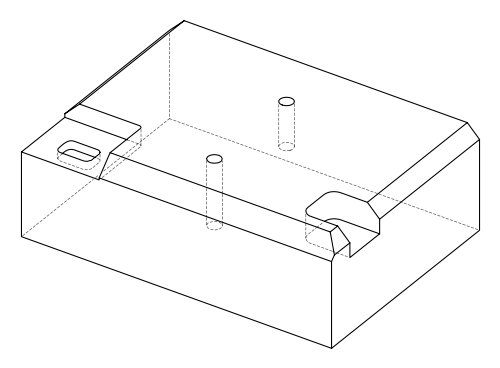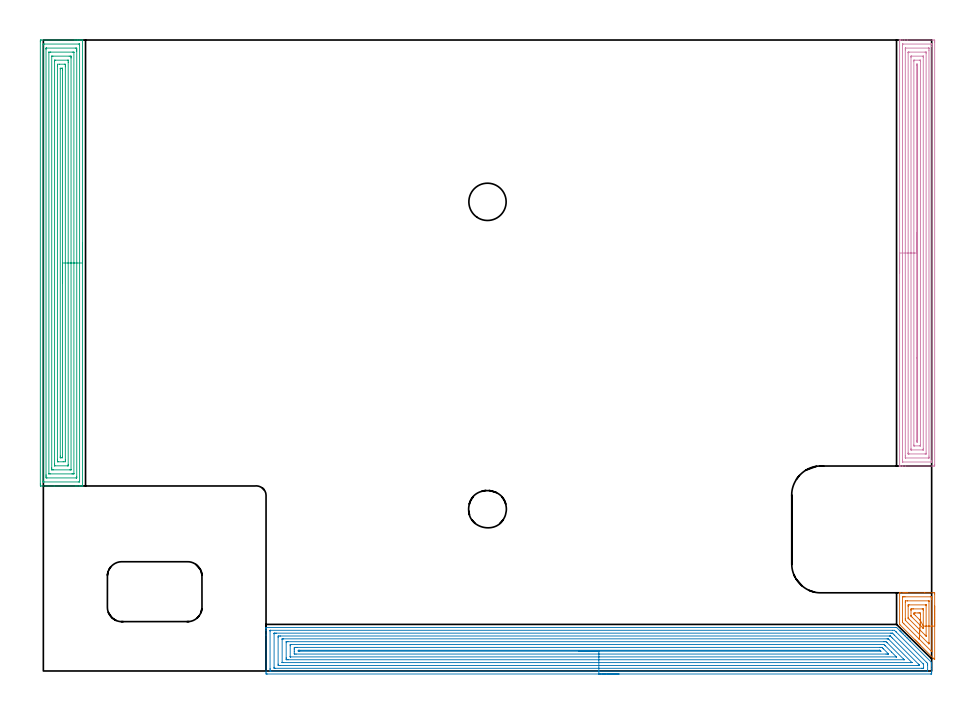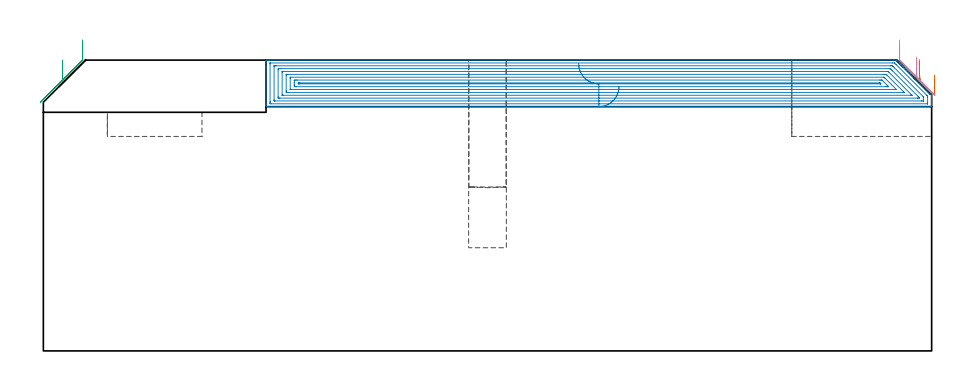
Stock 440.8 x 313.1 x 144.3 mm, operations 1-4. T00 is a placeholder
(PLAN: 9 operations, 4 tool changes, 119.9 min)
(1 AREA_MILL | FG_CHAMFER_SURFACE | UGT0205_001 | 1.59 min | 6769 mm3)
(2 AREA_MILL_1 | FG_CHAMFER_SURFACE_1 | UGT0205_001 | 23.54 min | 87944 mm3)
(3 AREA_MILL_2 | FG_CHAMFER_SURFACE_2 | UGT0205_001 | 14.44 min | 50073 mm3)
(4 AREA_MILL_3 | FG_CHAMFER_SURFACE_3 | UGT0205_001 | 12.04 min | 33143 mm3)
(5 MILL_CORNER_NOTCH_RECTANGULAR | CORNER_NOTCH_RECTANGULAR | NXT0201_009 | Follow Part, ap 2, ae 75% | 54.03 min | 258710 mm3)
(6 MILL_RECTANGULAR_POCKET | POCKET_RECTANGULAR_STRAIGHT | NXT0201_011 | Follow Part, ap 3, ae 75% | 2.15 min | 16193 mm3)
(7 MILL_SLOT | SLOT_PARTIAL_RECTANGULAR | NXT0201_012 | Follow Part, ap 4, ae 75% | 10.76 min | 159781 mm3)
(8 MILL_BLIND_HOLE_FROM_SOLID_MATERIAL | STEP1POCKET | NXT0201_012 | Spiral | 1.04 min | 25567 mm3)
(9 INDEXABLE_INSERT_DRILL_BLIND_HOLE_FROM_SOLID | STEP1POCKET_1 | NXT0302_008 | 0.26 min | 16911 mm3)
(TOOL UGT0205_001 | Chamfer Mill 20 x 3 x 45 deg. | D20 FL50 Z2)
(TOOL NXT0201_009 | ENDMILL 8mm [2P460-0800-NA 1630] | D8 FL26 Z6)
(TOOL NXT0201_011 | ENDMILL 12mm [2P460-1200-NA 1630] | D12 FL38 Z6)
(TOOL NXT0201_012 | ENDMILL 16mm [2P460-1600-NA 1630] | D16 FL38 Z6)
(TOOL NXT0302_008 | Index. Insert Drill 18.5mm [880-D1850L25-05] | D18.5 PA176 FL93 Z2)
(OP 1 AREA_MILL)
G17 G21 G94 G90
T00 M6
G54
G17 G0 G90 X442.3 Y32.25 S1061 M3
G43 Z154.3 H0
Z136.9
G94 G1 Y32.212 Z136.028 F250.
Y32.098 Z135.164
Y31.909 Z134.312
Y31.647 Z133.48
Y31.313 Z132.674
Y30.91 Z131.9
Y30.442 Z131.164
Y29.91 Z130.472
Y29.321 Z129.829
Y28.678 Z129.24
Y27.986 Z128.709
Y27.25 Z128.24
Y26.476 Z127.837
Y25.67 Z127.503
Y24.838 Z127.241
Y23.986 Z127.052
Y23.122 Z126.938
Y22.25 Z126.9
Y5.809
X442.293 Y5.719 Z126.905
X442.195 Y5.809 Z127.005
X442.034 Y5.965 Z127.165
X442.002 Y5.997 Z127.197
X435.081 Y12.919 Z134.117
X434.914 Y13.083 Z134.28
X434.753 Y13.246 Z134.445
X434.636 Y13.363 Z134.562
X434.476 Y13.521 Z134.719
X434.321 Y13.678 Z134.877
X434.192 Y13.807 Z135.006
X434.038 Y13.96 Z135.157
X433.889 Y14.11 Z135.309
X433.747 Y14.252 Z135.45
X433.6 Y14.398 Z135.595
X433.457 Y14.542 Z135.741
X433.303 Y14.696 Z135.895
X433.162 Y14.836 Z136.034
X433.025 Y14.974 Z136.173
X432.859 Y15.14 Z136.339
X432.724 Y15.274 Z136.472
X432.593 Y15.406 Z136.605
X425.116 Y22.884 Z144.084
X424.921 Y23.078 Z144.277
X424.906 Y23.105 Z144.292
X424.9 Y23.135 Z144.3
Y23.139
Y38.691
X424.903 Y38.79 Z144.289
X424.99 Y38.797 Z144.203
X425.084 Y38.8 Z144.114
X426.6 Z142.599
X427.029 Z142.167
X427.243 Z141.954
X427.905 Z141.292
X428.12 Z141.078
X428.781 Z140.412
X437.377 Z131.819
X441.923 Z127.273
X442.258 Y38.796 Z126.938
X442.292 Y38.79 Z126.905
X442.298 Y38.755 Z126.898
X442.3 Y38.247 Z126.9
Y22.25
X440.886 Z128.314
X440.885 Y9.972 Z128.315
X440.884 Y9.808 Z128.316
X440.88 Y9.617 Z128.32
X440.879 Y9.586 Z128.321
X440.857 Y9.603 Z128.343
X440.823 Y9.633 Z128.377
X440.642 Y9.808 Z128.558
X427.029 Y23.421 Z142.171
X426.426 Y24.027 Z142.774
X426.339 Y24.123 Z142.861
X426.321 Y24.146 Z142.879
X426.319 Y24.164 Z142.882
X426.316 Y24.209 Z142.884
X426.315 Y24.39 Z142.885
X426.314 Y24.753 Z142.886
X426.315 Y36.469 Z142.885
X426.316 Y36.651 Z142.884
X426.319 Y36.741 Z142.881
X426.321 Y36.778 Z142.879
X426.378 Y36.79 Z142.822
X426.706 Y36.797 Z142.494
X427.029 Y36.799 Z142.171
X427.579 Y36.8 Z141.621
X440.171 Y36.799 Z129.029
X440.725 Y36.796 Z128.475
X440.834 Y36.79 Z128.366
X440.879 Y36.775 Z128.321
X440.883 Y36.636 Z128.317
X440.884 Y36.469 Z128.316
X440.886 Y35.744 Z128.314
Y35.581
Y22.25
X439.472 Z129.728
X439.471 Y14.072 Z129.729
X439.47 Y13.893 Z129.73
X439.466 Y13.535 Z129.734
X439.465 Y13.449 Z129.735
X439.444 Y13.465 Z129.756
X439.387 Y13.516 Z129.813
X439.295 Y13.606 Z129.905
X427.905 Y24.994 Z141.295
X427.806 Y25.096 Z141.394
X427.758 Y25.149 Z141.442
X427.737 Y25.174 Z141.463
X427.735 Y25.267 Z141.465
X427.73 Y25.626 Z141.47
X427.729 Y25.805 Z141.471
Y25.984
Y33.982
X427.734 Y34.692 Z141.466
X427.735 Y34.773 Z141.465
X427.807 Y34.792 Z141.393
X427.905 Y34.794 Z141.295
X428.675 Y34.8 Z140.525
X428.781 Z140.419
X439.189 Z130.011
X439.295 Y34.798 Z129.905
X439.401 Y34.794 Z129.799
X439.465 Y34.79 Z129.735
X439.467 Y34.751 Z129.733
X439.469 Y34.692 Z129.731
X439.471 Y34.513 Z129.729
X439.472 Y22.25 Z129.728
X438.057 Z131.143
Y17.415
X438.056 Y17.35 Z131.144
X438.054 Y17.319 Z131.146
Y17.316
X437.577 Y17.772 Z131.623
X429.544 Y25.805 Z139.656
X429.428 Y25.924 Z139.772
X429.186 Y26.175 Z140.014
X429.149 Y26.218 Z140.051
X429.147 Y26.23 Z140.053
X429.144 Y26.262 Z140.056
X429.143 Y26.327 Z140.057
Y32.026
X429.145 Y32.546 Z140.055
X429.148 Y32.722 Z140.052
X429.149 Y32.778 Z140.051
X429.182 Y32.79 Z140.018
X429.276 Y32.793 Z139.924
X429.657 Y32.799 Z139.543
X437.936 Z131.264
X438.006 Y32.797 Z131.194
X438.04 Y32.793 Z131.16
X438.051 Y32.789 Z131.149
X438.053 Y32.781 Z131.147
X438.055 Y32.71 Z131.145
X438.057 Y32.393 Z131.143
Y22.25
X436.643 Y22.251 Z132.557
Y21.385
X436.642 Y21.361 Z132.558
X436.636 Y21.195 Z132.564
X436.584 Y21.226 Z132.616
X436.559 Y21.246 Z132.641
X436.438 Y21.361 Z132.762
X431.105 Y26.694 Z138.095
X430.793 Y27.012 Z138.407
X430.581 Y27.229 Z138.619
X430.564 Y27.265 Z138.636
X430.561 Y27.289 Z138.639
X430.559 Y27.342 Z138.641
X430.557 Y27.559 Z138.643
Y30.225
Y30.248
X430.562 Y30.681 Z138.638
X430.564 Y30.78 Z138.636
X430.685 Y30.79 Z138.515
X430.869 Y30.797 Z138.331
X431.41 Y30.799 Z137.79
X431.742 Y30.8 Z137.458
X436.124 Y30.799 Z133.076
X436.507 Y30.793 Z132.693
X436.579 Y30.79 Z132.621
X436.636 Y30.774 Z132.564
X436.643 Y30.248 Z132.557
Y22.251
X435.222 Y25.038 Z133.978
X435.193 Y25.063 Z134.007
X435.069 Y25.181 Z134.131
X434.914 Y25.334 Z134.286
X432.665 Y27.582 Z136.535
X432.286 Y27.965 Z136.914
X432.037 Y28.222 Z137.163
X431.978 Y28.285 Z137.222
X431.975 Y28.365 Z137.225
X431.974 Y28.471 Z137.226
X431.978 Y28.783 Z137.222
X432.286 Y28.79 Z136.914
X432.839 Y28.799 Z136.361
X434.038 Y28.8 Z135.162
X434.592 Y28.798 Z134.608
X434.914 Y28.791 Z134.286
X435.222 Y28.78 Z133.978
X435.226 Y28.471 Z133.974
X435.228 Y28.153 Z133.972
X435.229 Y25.486 Z133.971
X435.227 Y25.166 Z133.973
X435.225 Y25.076 Z133.975
X435.222 Y25.038 Z133.978
X435.17 Y24.172 Z134.068
X435.118 Y23.317 Z134.234
X435.067 Y22.48 Z134.475
X435.017 Y21.667 Z134.787
X434.97 Y20.884 Z135.169
X434.925 Y20.137 Z135.618
X434.882 Y19.432 Z136.13
X434.842 Y18.775 Z136.702
X434.805 Y18.17 Z137.329
X434.772 Y17.621 Z138.007
X434.742 Y17.134 Z138.73
X434.716 Y16.711 Z139.493
X434.695 Y16.357 Z140.29
X434.678 Y16.073 Z141.114
X434.665 Y15.862 Z141.961
X434.656 Y15.725 Z142.822
X434.653 Y15.664 Z143.693
X434.654 Y15.679 Z144.565
G0 Z154.3
M5
M2
(OP 2 AREA_MILL_1)
G17 G21 G94 G90
T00 M6
G54
G17 G0 G90 X285.65 Y-1.5 S1061 M3
G43 Z154.3 H0
Z131.2
G94 G1 X285.612 Z130.328 F250.
X285.498 Z129.464
X285.309 Z128.612
X285.047 Z127.78
X284.713 Z126.974
X284.31 Z126.2
X283.842 Z125.464
X283.31 Z124.772
X282.721 Z124.129
X282.078 Z123.54
X281.386 Z123.009
X280.65 Z122.54
X279.876 Z122.137
X279.07 Z121.803
X278.238 Z121.541
X277.386 Z121.352
X276.522 Z121.238
X275.65 Z121.2
X111.129
X110.635 Y-1.495 Z121.203
X110.509 Y-1.492 Z121.206
X110.504 Y-1.006 Z121.692
X110.5 Y-0.384 Z122.314
Y17.83 Z140.526
Y20.222 Z142.917
Y20.942 Z143.641
Y21.198 Z143.898
X110.508 Y21.58 Z144.271
X110.509 Y21.597 Z144.288
X110.682 Y21.6 Z144.3
X423.183
X423.401 Y21.596 Z144.289
X423.441 Y21.559 Z144.256
X423.453 Y21.548 Z144.246
X424.78 Y20.222 Z142.918
X424.882 Y20.118 Z142.817
X424.971 Y20.03 Z142.729
X425.075 Y19.927 Z142.623
X425.174 Y19.826 Z142.526
X425.269 Y19.732 Z142.431
X425.37 Y19.632 Z142.328
X425.466 Y19.534 Z142.234
X425.567 Y19.433 Z142.133
X425.665 Y19.337 Z142.033
X426.106 Y18.895 Z141.594
X426.549 Y18.453 Z141.149
X426.759 Y18.241 Z140.941
X426.796 Y18.204 Z140.904
X427.434 Y17.568 Z140.264
X427.653 Y17.347 Z140.047
X428.318 Y16.684 Z139.38
X428.509 Y16.491 Z139.191
X428.547 Y16.453 Z139.153
X429.202 Y15.799 Z138.496
X429.366 Y15.634 Z138.334
X429.441 Y15.559 Z138.259
X430.087 Y14.915 Z137.612
X430.223 Y14.777 Z137.477
X440.699 Y4.301 Z126.999
X440.79 Y4.207 Z126.904
X440.8 Y3.941 Z126.64
Y3.252 Z125.952
Y2.532 Z125.227
Y1.287 Z123.985
Y-0.122 Z122.574
Y-0.744 Z121.953
X440.797 Y-1.006 Z121.69
X440.791 Y-1.491 Z121.205
X440.665 Y-1.495 Z121.203
X440.171 Y-1.5 Z121.2
X275.65
Y-0.086 Z122.614
X112.881 Y-0.085 Z122.615
X112.515 Y-0.079 Z122.621
X112.51 Y0.039 Z122.739
X112.502 Y0.289 Z122.989
X112.501 Y0.763 Z123.463
X112.5 Y1.176 Z123.876
X112.501 Y19.749 Z142.449
X112.509 Y20.162 Z142.862
X112.511 Y20.18 Z142.88
X112.517 Y20.182 Z142.882
X112.542 Y20.184 Z142.884
X112.596 Y20.185 Z142.885
X112.703 Y20.186 Z142.886
X421.431
X422.288 Y20.18 Z142.88
X422.332 Y20.179 Z142.879
X423.182 Y19.368 Z142.068
X423.193 Y19.358 Z142.058
X438.383 Y4.166 Z126.866
X438.752 Y3.786 Z126.486
X438.79 Y3.736 Z126.436
X438.794 Y3.664 Z126.364
X438.798 Y3.554 Z126.254
X438.799 Y3.416 Z126.116
X438.8 Y3.004 Z125.704
X438.799 Y0.351 Z123.051
X438.791 Y-0.062 Z122.638
X438.789 Y-0.08 Z122.62
X438.783 Y-0.082 Z122.618
X438.758 Y-0.084 Z122.616
X438.704 Y-0.085 Z122.615
X438.597 Y-0.086 Z122.614
X275.65
Y1.329 Z124.029
X115.028
X114.706 Y1.331 Z124.031
X114.598 Y1.332 Z124.032
X114.521 Y1.335 Z124.035
X114.51 Y1.444 Z124.144
X114.504 Y1.647 Z124.347
X114.501 Y1.85 Z124.55
Y18.453 Z141.153
X114.502 Y18.654 Z141.354
X114.508 Y18.723 Z141.423
X114.514 Y18.765 Z141.465
X114.545 Y18.766 Z141.466
X114.706 Y18.769 Z141.469
X115.278 Y18.771 Z141.471
X115.6 Y18.772 Z141.472
X420.5 Y18.771 Z141.471
X421.074 Y18.77 Z141.47
X421.233 Y18.767 Z141.467
X421.309 Y18.764 Z141.464
X421.394 Y18.691 Z141.391
X421.641 Y18.453 Z141.153
X422.288 Y17.812 Z140.512
X436.594 Y3.506 Z126.206
X436.68 Y3.416 Z126.116
X436.764 Y3.325 Z126.025
X436.79 Y3.287 Z125.987
X436.794 Y3.263 Z125.963
X436.799 Y3.214 Z125.914
Y1.647 Z124.347
X436.798 Y1.446 Z124.146
X436.792 Y1.377 Z124.077
X436.787 Y1.335 Z124.035
X436.755 Y1.334 Z124.034
X436.594 Y1.331 Z124.031
X436.022 Y1.329 Z124.029
X435.7
X275.65
Y2.743 Z125.443
X117.388
X117.173 Y2.744 Z125.444
X116.628 Y2.75 Z125.45
X116.51 Y2.765 Z125.465
X116.506 Y2.976 Z125.676
X116.5 Y3.41 Z126.11
Y16.678 Z139.378
X116.506 Y17.123 Z139.823
X116.51 Y17.336 Z140.036
X116.714 Y17.351 Z140.051
X117.388 Y17.356 Z140.056
X117.602 Y17.357 Z140.057
X419.819
X420.159 Y17.355 Z140.055
X420.244 Y17.353 Z140.053
X420.282 Y17.351 Z140.051
X420.334 Y17.305 Z140.005
X420.5 Y17.148 Z139.848
X420.967 Y16.684 Z139.384
X421.394 Y16.257 Z138.957
X434.234 Y3.416 Z126.116
X434.547 Y3.098 Z125.798
X434.75 Y2.889 Z125.589
X434.79 Y2.838 Z125.538
X434.791 Y2.812 Z125.512
X434.79 Y2.764 Z125.464
X434.586 Y2.749 Z125.449
X433.912 Y2.744 Z125.444
X433.698 Y2.743 Z125.443
X275.65
Y4.157 Z126.857
X119.031 Y4.158 Z126.858
X118.74 Y4.16 Z126.86
X118.547 Y4.164 Z126.864
X118.508 Y4.168 Z126.868
X118.506 Y4.178 Z126.878
X118.503 Y4.205 Z126.905
X118.501 Y4.301 Z127.001
X118.5 Y15.583 Z138.283
X118.502 Y15.799 Z138.499
X118.506 Y15.883 Z138.583
X118.51 Y15.923 Z138.623
X118.518 Y15.936 Z138.636
X118.595 Y15.938 Z138.638
X118.885 Y15.942 Z138.642
X119.031 Y15.943 Z138.643
X119.176
X418.712
X418.857 Y15.942 Z138.642
X419.148 Y15.938 Z138.638
X419.229 Y15.936 Z138.636
X419.268 Y15.922 Z138.622
X419.312 Y15.882 Z138.582
X419.4 Y15.799 Z138.499
X419.606 Y15.596 Z138.296
X430.9 Y4.301 Z127.001
X430.979 Y4.22 Z126.92
X431.024 Y4.17 Z126.87
X431.028 Y4.165 Z126.865
X431. Y4.163 Z126.863
X430.918 Y4.16 Z126.86
X430.627 Y4.157 Z126.857
X430.481
X275.65
Y5.571 Z128.271
X121.468
X120.965 Y5.574 Z128.274
X120.568 Y5.578 Z128.278
X120.51 Y5.581 Z128.281
X120.504 Y5.641 Z128.341
X120.501 Y6.07 Z128.77
X120.5 Y6.529 Z129.229
X120.501 Y14.03 Z136.73
X120.505 Y14.485 Z137.185
X120.509 Y14.516 Z137.216
X120.526 Y14.522 Z137.222
X120.587 Y14.525 Z137.225
X120.712 Y14.527 Z137.227
X120.965 Y14.529 Z137.229
X121.355
X416.923
X417.314 Y14.528 Z137.228
X417.818 Y14.525 Z137.225
X418.215 Y14.522 Z137.222
X418.712 Y14.041 Z136.741
X418.722 Y14.03 Z136.73
X426.759 Y5.993 Z128.693
X427.079 Y5.669 Z128.369
X427.155 Y5.589 Z128.289
X427.164 Y5.576 Z128.276
X427.162 Y5.575 Z128.275
X427.136 Y5.573 Z128.273
X427.075 Y5.572 Z128.272
X426.759 Y5.571 Z128.271
X275.65
Y6.985 Z129.685
X122.721 Y6.986 Z129.686
X122.548 Y6.991 Z129.691
X122.513 Y6.992 Z129.692
X122.507 Y7.015 Z129.715
X122.503 Y7.044 Z129.744
X122.501 Y7.074 Z129.774
X122.5 Y7.204 Z129.904
Y12.511 Z135.211
X122.502 Y12.761 Z135.461
X122.505 Y12.928 Z135.628
X122.51 Y13.061 Z135.761
X122.519 Y13.108 Z135.808
X122.784 Y13.115 Z135.815
X416.956 Y13.114 Z135.814
X417.165 Y13.108 Z135.808
X417.581 Y12.711 Z135.411
X417.818 Y12.483 Z135.183
X420.947 Y9.356 Z132.056
X423.268 Y7.033 Z129.733
X423.297 Y6.998 Z129.698
X423.299 Y6.991 Z129.691
X423.296 Y6.989 Z129.689
X423.259 Y6.987 Z129.687
X423.182 Y6.985 Z129.685
X423.151
X275.65
Y8.4 Z131.1
X125.435
X124.865 Y8.403 Z131.103
X124.541 Y8.407 Z131.107
X124.505 Y8.723 Z131.423
X124.501 Y8.763 Z131.463
X124.5 Y9.608 Z132.308
Y10.492 Z133.192
X124.502 Y11.377 Z134.077
X124.503 Y11.414 Z134.114
X124.541 Y11.693 Z134.393
X125.11 Y11.699 Z134.399
X125.435 Y11.7 Z134.4
X126.002
X415.135
X415.703 Y11.699 Z134.399
X416.029 Y11.696 Z134.396
X416.133 Y11.693 Z134.393
X416.246 Y11.595 Z134.295
X416.472 Y11.377 Z134.077
X416.923 Y10.93 Z133.63
X419.13 Y8.723 Z131.423
X419.266 Y8.585 Z131.285
X419.372 Y8.474 Z131.174
X419.432 Y8.41 Z131.11
X419.366 Y8.407 Z131.107
X419.037 Y8.401 Z131.101
X418.712 Y8.4 Z131.1
X418.145
X275.65
Y9.814 Z132.514
X127.223
X127.014 Y9.815 Z132.515
X126.539 Y9.82 Z132.52
X126.513 Y9.821 Z132.521
X126.509 Y9.846 Z132.546
X126.504 Y9.913 Z132.613
X126.502 Y10.05 Z132.75
X126.504 Y10.187 Z132.887
X126.509 Y10.254 Z132.954
X126.513 Y10.28 Z132.98
X126.543 Y10.281 Z132.981
X127.015 Y10.285 Z132.985
X127.223 Y10.286 Z132.986
X414.892
X415.014 Y10.284 Z132.984
X415.074 Y10.282 Z132.982
X415.101 Y10.279 Z132.979
X415.135 Y10.26 Z132.96
X415.571 Y9.825 Z132.525
X415.575 Y9.818 Z132.518
X415.574 Y9.817 Z132.517
X415.546 Y9.815 Z132.515
X415.487 Y9.814 Z132.514
X415.37
X275.65
X274.778 Z132.552
X273.914 Z132.666
X273.062 Z132.855
X272.23 Z133.117
X271.424 Z133.451
X270.65 Z133.854
X269.914 Z134.322
X269.222 Z134.853
X268.579 Z135.443
X267.99 Z136.086
X267.458 Z136.778
X266.99 Z137.514
X266.587 Z138.288
X266.253 Z139.094
X265.991 Z139.926
X265.802 Z140.777
X265.688 Z141.642
X265.65 Z142.514
G0 Z154.3
M5
M2
(OP 3 AREA_MILL_2)
G17 G21 G94 G90
T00 M6
G54
G17 G0 G90 X19.4 Y212.45 S1061 M3
G43 Z154.3 H0
G94 G1 Y212.412 Z153.428 F250.
Y212.298 Z152.563
Y212.109 Z151.712
Y211.847 Z150.88
Y211.513 Z150.074
Y211.11 Z149.3
Y210.641 Z148.564
Y210.11 Z147.872
Y209.521 Z147.229
Y208.878 Z146.64
Y208.186 Z146.108
Y207.45 Z145.64
Y206.676 Z145.237
Y205.87 Z144.903
Y205.038 Z144.641
Y204.186 Z144.452
Y203.322 Z144.338
Y202.45 Z144.3
Y91.942
X19.397 Y91.81 Z144.288
X19.347 Y91.807 Z144.239
X19.004 Y91.8 Z143.903
X18.456 Z143.355
X17.886 Z142.781
X16.707 Z141.604
X16.098 Z140.992
X5.376 Z130.273
X-1.112 Y91.801 Z123.784
X-1.465 Y91.803 Z123.432
X-1.491 Y91.807 Z123.406
X-1.497 Y92.388 Z123.403
X-1.5 Y93.007 Z123.4
Y312.24
X-1.498 Y312.512 Z123.402
X-1.491 Y313.093 Z123.406
X-1.465 Y313.097 Z123.432
X-0.879 Y313.1 Z124.018
X15.509 Z140.404
X16.098 Z140.992
X16.707 Z141.604
X16.992 Z141.888
X17.6 Z142.497
X17.886 Z142.781
X18.456 Z143.355
X19.004 Z143.903
X19.347 Y313.093 Z144.239
X19.397 Y313.09 Z144.288
X19.4 Y312.958 Z144.3
Y202.45
X17.986 Z142.886
X17.985 Y94.17 Z142.885
X17.984 Y94.071 Z142.884
X17.981 Y93.971 Z142.881
X17.972 Y93.81 Z142.872
X17.886 Y93.807 Z142.786
X17.362 Y93.801 Z142.262
X0.385 Y93.8 Z125.285
X0.014 Y93.802 Z124.914
X-0.038 Y93.805 Z124.862
X-0.069 Y93.81 Z124.831
X-0.079 Y93.819 Z124.821
X-0.081 Y93.871 Z124.819
X-0.085 Y94.07 Z124.815
X-0.086 Y94.17 Z124.814
X-0.085 Y310.73 Z124.815
Y310.829
X-0.081 Y310.929 Z124.819
X-0.072 Y311.09 Z124.828
X0.014 Y311.093 Z124.914
X0.538 Y311.099 Z125.438
X17.515 Y311.1 Z142.415
X17.886 Y311.098 Z142.786
X17.938 Y311.095 Z142.838
X17.969 Y311.09 Z142.869
X17.979 Y311.081 Z142.879
X17.981 Y311.029 Z142.881
X17.985 Y310.83 Z142.885
X17.986 Y310.73 Z142.886
Y202.45
X16.572 Z141.472
X16.571 Y96.372 Z141.471
X16.569 Y95.953 Z141.469
X16.567 Y95.836 Z141.467
X16.565 Y95.815 Z141.465
X16.506 Y95.809 Z141.406
X16.404 Y95.803 Z141.304
X16.251 Y95.8 Z141.151
X1.802 Y95.801 Z126.702
X1.649 Y95.803 Z126.549
X1.349 Y95.81 Z126.249
X1.336 Y95.953 Z126.236
X1.331 Y96.422 Z126.231
X1.329 Y96.844 Z126.229
X1.328 Y97.316 Z126.228
X1.329 Y308.528 Z126.229
X1.331 Y308.947 Z126.231
X1.333 Y309.064 Z126.233
X1.335 Y309.085 Z126.235
X1.394 Y309.091 Z126.294
X1.496 Y309.097 Z126.396
X1.649 Y309.1 Z126.549
X16.098 Y309.099 Z140.998
X16.251 Y309.097 Z141.151
X16.551 Y309.09 Z141.451
X16.564 Y308.947 Z141.464
X16.569 Y308.478 Z141.469
X16.571 Y308.056 Z141.471
X16.572 Y307.584 Z141.472
Y202.45
X15.157 Z140.057
Y97.888
X15.154 Y97.836 Z140.054
X15.151 Y97.816 Z140.051
X15.133 Y97.807 Z140.033
X14.311 Y97.8 Z139.211
X14.246 Z139.146
X3.523 Z128.423
X2.759 Y97.81 Z127.659
X2.749 Y97.816 Z127.649
X2.746 Y97.835 Z127.646
X2.743 Y97.884 Z127.643
Y307.012
X2.746 Y307.064 Z127.646
X2.749 Y307.084 Z127.649
X2.767 Y307.093 Z127.667
X3.589 Y307.1 Z128.489
X3.654 Z128.554
X14.377 Z139.277
X15.141 Y307.09 Z140.041
X15.151 Y307.084 Z140.051
X15.154 Y307.065 Z140.054
X15.157 Y307.016 Z140.057
Y202.45
X13.743 Z138.643
Y99.976
X13.741 Y99.889 Z138.641
X13.738 Y99.833 Z138.638
X13.735 Y99.81 Z138.635
X13.722 Y99.808 Z138.622
X13.418 Y99.803 Z138.318
X13.134 Y99.8 Z138.034
X5.092 Z129.992
X4.482 Y99.803 Z129.382
X4.191 Y99.808 Z129.091
X4.163 Y99.819 Z129.063
X4.162 Y99.837 Z129.062
X4.158 Y100.408 Z129.058
X4.157 Y100.733 Z129.057
Y304.924
X4.159 Y305.011 Z129.059
X4.162 Y305.067 Z129.062
X4.165 Y305.09 Z129.065
X4.178 Y305.092 Z129.078
X4.482 Y305.097 Z129.382
X4.766 Y305.1 Z129.666
X12.808 Z137.708
X13.418 Y305.097 Z138.318
X13.709 Y305.092 Z138.609
X13.737 Y305.081 Z138.637
X13.738 Y305.063 Z138.638
X13.742 Y304.491 Z138.642
X13.743 Y304.167 Z138.643
Y202.45
X12.329 Z137.229
X12.328 Y102.386 Z137.228
X12.327 Y102.191 Z137.227
X12.322 Y101.844 Z137.222
X12.321 Y101.81 Z137.221
X12.258 Y101.806 Z137.158
X12.153 Y101.802 Z137.053
X12.022 Y101.8 Z136.922
X5.767 Y101.801 Z130.667
X5.622 Y101.806 Z130.522
X5.594 Y101.81 Z130.494
X5.578 Y101.817 Z130.478
X5.576 Y101.848 Z130.476
X5.573 Y101.994 Z130.473
X5.572 Y102.191 Z130.472
X5.571 Y102.887 Z130.471
X5.572 Y302.514 Z130.472
X5.573 Y302.709 Z130.473
X5.578 Y303.056 Z130.478
X5.579 Y303.09 Z130.479
X5.642 Y303.094 Z130.542
X5.747 Y303.098 Z130.647
X5.878 Y303.1 Z130.778
X12.133 Y303.099 Z137.033
X12.278 Y303.094 Z137.178
X12.306 Y303.09 Z137.206
X12.322 Y303.083 Z137.222
X12.324 Y303.052 Z137.224
X12.327 Y302.905 Z137.227
X12.328 Y302.709 Z137.228
X12.329 Y302.013 Z137.229
Y202.45
X10.915 Z135.815
X10.914 Y104.864 Z135.814
Y104.688
X10.908 Y103.973 Z135.808
X10.904 Y103.807 Z135.804
X9.844 Y103.8 Z134.744
X7.335 Y103.801 Z132.235
X7.163 Y103.805 Z132.063
X6.996 Y103.81 Z131.896
X6.991 Y103.973 Z131.891
X6.988 Y104.148 Z131.888
X6.986 Y104.864 Z131.886
X6.985 Y105.042 Z131.885
X6.986 Y300.036 Z131.886
Y300.212
X6.992 Y300.927 Z131.892
X6.996 Y301.093 Z131.896
X8.056 Y301.1 Z132.956
X10.565 Y301.099 Z135.465
X10.737 Y301.095 Z135.637
X10.904 Y301.09 Z135.804
X10.909 Y300.927 Z135.809
X10.912 Y300.752 Z135.812
X10.914 Y300.036 Z135.814
X10.915 Y299.858 Z135.815
Y202.45
X9.5 Z134.4
Y106.098
X9.498 Y105.915 Z134.398
X9.496 Y105.849 Z134.396
X9.494 Y105.817 Z134.394
X9.479 Y105.81 Z134.379
X8.905 Y105.8 Z133.805
X8.526 Y105.803 Z133.426
X8.431 Y105.807 Z133.331
X8.411 Y105.81 Z133.311
X8.406 Y105.819 Z133.306
X8.403 Y105.851 Z133.303
X8.401 Y105.926 Z133.301
X8.4 Y106.304 Z133.3
Y106.647
Y298.802
X8.402 Y298.985 Z133.302
X8.404 Y299.051 Z133.304
X8.406 Y299.083 Z133.306
X8.421 Y299.09 Z133.321
X8.995 Y299.1 Z133.895
X9.374 Y299.097 Z134.274
X9.469 Y299.093 Z134.369
X9.489 Y299.09 Z134.389
X9.494 Y299.081 Z134.394
X9.497 Y299.049 Z134.397
X9.499 Y298.974 Z134.399
X9.5 Y298.595 Z134.4
Y298.253
Y202.45
Y201.578 Z134.439
Y200.713 Z134.552
Y199.862 Z134.741
Y199.03 Z135.004
Y198.224 Z135.337
Y197.45 Z135.74
Y196.714 Z136.209
Y196.022 Z136.74
Y195.379 Z137.329
Y194.79 Z137.973
Y194.258 Z138.665
Y193.79 Z139.4
Y193.387 Z140.174
Y193.053 Z140.98
Y192.791 Z141.812
Y192.602 Z142.664
Y192.488 Z143.529
Y192.45 Z144.4
G0 Z154.3
M5
M2
(OP 4 AREA_MILL_3)
G17 G21 G94 G90
T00 M6
G54
G17 G0 G90 X424.9 Y197.4 S1061 M3
G43 Z154.3 H0
G94 G1 Y197.438 Z153.428 F250.
Y197.552 Z152.563
Y197.741 Z151.712
Y198.003 Z150.88
Y198.337 Z150.074
Y198.74 Z149.3
Y199.208 Z148.564
Y199.74 Z147.872
Y200.329 Z147.229
Y200.972 Z146.64
Y201.664 Z146.108
Y202.4 Z145.64
Y203.174 Z145.237
Y203.98 Z144.903
Y204.812 Z144.641
Y205.663 Z144.452
Y206.528 Z144.338
Y207.4 Z144.3
Y312.917
X424.903 Y313.09 Z144.288
X425.053 Y313.098 Z144.14
X425.208 Y313.1 Z143.991
X425.436 Z143.764
X426.153 Z143.042
X427.388 Z141.809
X428.781 Z140.414
X441.306 Z127.892
X441.923 Y313.096 Z127.274
X442.293 Y313.09 Z126.905
X442.298 Y312.852 Z126.901
X442.3 Y312.47 Z126.9
Y312.085
Y102.33
X442.297 Y101.948 Z126.901
X442.293 Y101.71 Z126.905
X441.923 Y101.704 Z127.274
X441.306 Y101.7 Z127.892
X427.905 Z141.289
X426.511 Z142.685
X426.153 Z143.042
X425.208 Z143.991
X425.054 Z144.139
X424.968 Y101.703 Z144.223
X424.903 Y101.71 Z144.288
X424.9 Y101.883 Z144.3
Y207.4
X426.314 Z142.886
X426.315 Y310.516 Z142.885
X426.321 Y311.083 Z142.879
X426.374 Y311.09 Z142.826
X426.482 Y311.095 Z142.718
X426.62 Y311.099 Z142.58
X440.638 Z128.562
X440.821 Y311.093 Z128.379
X440.856 Y311.09 Z128.344
X440.879 Y311.082 Z128.321
X440.881 Y311.04 Z128.319
X440.884 Y310.847 Z128.316
X440.885 Y310.681 Z128.315
X440.886 Y309.952 Z128.314
X440.885 Y104.283 Z128.315
X440.879 Y103.717 Z128.321
X440.826 Y103.71 Z128.374
X440.717 Y103.705 Z128.483
X440.58 Y103.701 Z128.62
X426.562 Z142.638
X426.379 Y103.707 Z142.821
X426.344 Y103.71 Z142.856
X426.321 Y103.718 Z142.879
X426.32 Y103.76 Z142.88
X426.316 Y103.953 Z142.884
X426.315 Y104.118 Z142.885
X426.314 Y104.848 Z142.886
Y207.4
X427.729 Z141.471
Y308.179
X427.73 Y308.893 Z141.47
X427.733 Y309.069 Z141.467
X427.735 Y309.089 Z141.465
X427.754 Y309.093 Z141.446
X427.804 Y309.098 Z141.396
X427.905 Y309.099 Z141.295
X439.362 Y309.1 Z129.838
X439.416 Y309.098 Z129.784
X439.452 Y309.093 Z129.748
X439.465 Y309.088 Z129.735
X439.467 Y309.072 Z129.733
X439.47 Y308.893 Z129.73
X439.471 Y308.713 Z129.729
X439.472 Y307.999 Z129.728
X439.471 Y106.621 Z129.729
X439.47 Y105.907 Z129.73
X439.467 Y105.731 Z129.733
X439.465 Y105.711 Z129.735
X439.446 Y105.707 Z129.754
X439.396 Y105.702 Z129.804
X439.295 Y105.701 Z129.905
X427.838 Y105.7 Z141.362
X427.784 Y105.702 Z141.416
X427.748 Y105.707 Z141.452
X427.735 Y105.712 Z141.465
X427.734 Y105.728 Z141.466
X427.73 Y105.907 Z141.47
X427.729 Y106.087 Z141.471
X427.728 Y106.801 Z141.472
X427.729 Y207.4 Z141.471
X429.143 Z140.057
Y306.735
X429.145 Y306.911 Z140.055
X429.148 Y307.05 Z140.052
X429.15 Y307.086 Z140.05
X429.168 Y307.09 Z140.032
X429.222 Y307.094 Z139.978
X429.657 Y307.1 Z139.543
X437.543 Z131.657
X437.977 Y307.096 Z131.223
X438.031 Y307.093 Z131.169
X438.051 Y307.089 Z131.149
X438.053 Y307.073 Z131.147
X438.056 Y307.01 Z131.144
X438.057 Y306.949 Z131.143
Y306.579
Y108.065
X438.055 Y107.889 Z131.145
X438.052 Y107.75 Z131.148
X438.05 Y107.713 Z131.15
X438.032 Y107.71 Z131.168
X437.978 Y107.706 Z131.222
X437.543 Y107.7 Z131.657
X429.657 Z139.543
X429.223 Y107.704 Z139.977
X429.169 Y107.707 Z140.031
X429.149 Y107.711 Z140.051
X429.147 Y107.727 Z140.053
X429.144 Y107.79 Z140.056
X429.143 Y107.851 Z140.057
Y108.221
Y207.4
X430.557 Z138.643
Y304.422
X430.56 Y304.857 Z138.64
X430.564 Y305.073 Z138.636
X430.566 Y305.09 Z138.634
X430.593 Y305.093 Z138.607
X430.651 Y305.097 Z138.549
X430.746 Y305.1 Z138.454
X436.53 Y305.099 Z132.67
X436.583 Y305.097 Z132.617
X436.621 Y305.092 Z132.579
X436.636 Y305.088 Z132.564
X436.637 Y305.07 Z132.563
X436.641 Y304.863 Z132.559
X436.643 Y304.446 Z132.557
Y110.378
X436.64 Y109.943 Z132.56
X436.636 Y109.727 Z132.564
X436.634 Y109.71 Z132.566
X436.607 Y109.707 Z132.593
X436.549 Y109.703 Z132.651
X436.454 Y109.7 Z132.746
X430.67 Y109.701 Z138.53
X430.617 Y109.703 Z138.583
X430.579 Y109.708 Z138.621
X430.564 Y109.712 Z138.636
X430.563 Y109.73 Z138.637
X430.559 Y109.937 Z138.641
X430.557 Y110.354 Z138.643
Y207.4
X431.971 Z137.229
X431.972 Y302.634 Z137.228
X431.973 Y302.952 Z137.227
X431.977 Y303.061 Z137.223
X431.979 Y303.09 Z137.221
X432.001 Y303.093 Z137.199
X432.057 Y303.096 Z137.143
X432.286 Y303.099 Z136.914
X434.914 Z134.286
X435.066 Y303.097 Z134.134
X435.188 Y303.092 Z134.012
X435.22 Y303.09 Z133.98
X435.223 Y303.046 Z133.977
X435.226 Y302.955 Z133.974
X435.228 Y302.634 Z133.972
Y112.166
X435.227 Y111.847 Z133.973
X435.223 Y111.739 Z133.977
X435.221 Y111.71 Z133.979
X435.199 Y111.707 Z134.001
X435.143 Y111.704 Z134.057
X434.914 Y111.701 Z134.286
X432.286 Z136.914
X432.134 Y111.703 Z137.066
X432.012 Y111.708 Z137.188
X431.98 Y111.71 Z137.22
X431.977 Y111.754 Z137.223
X431.974 Y111.845 Z137.226
X431.972 Y112.166 Z137.228
X431.971 Y207.4 Z137.229
X433.385 Z135.815
X433.386 Y300.617 Z135.814
X433.387 Y300.845 Z135.813
X433.391 Y301.063 Z135.809
X433.392 Y301.085 Z135.808
X433.402 Y301.09 Z135.798
X433.434 Y301.095 Z135.766
X433.475 Y301.098 Z135.725
X433.792 Y301.097 Z135.408
X433.802 Y301.09 Z135.398
X433.808 Y301.08 Z135.392
X433.812 Y300.845 Z135.388
X433.814 Y300.617 Z135.386
X433.815 Y265.202 Z135.385
X433.814 Y114.183 Z135.386
X433.813 Y113.955 Z135.387
X433.809 Y113.737 Z135.391
X433.808 Y113.715 Z135.392
X433.798 Y113.71 Z135.402
X433.766 Y113.705 Z135.434
X433.725 Y113.702 Z135.475
X433.408 Y113.703 Z135.792
X433.398 Y113.71 Z135.802
X433.392 Y113.72 Z135.808
X433.388 Y113.955 Z135.812
X433.386 Y114.183 Z135.814
X433.385 Y155.34 Z135.815
Y207.4
Y208.272 Z135.853
Y209.136 Z135.967
Y209.988 Z136.155
Y210.82 Z136.418
Y211.626 Z136.752
Y212.4 Z137.154
Y213.136 Z137.623
Y213.828 Z138.154
Y214.471 Z138.744
Y215.06 Z139.387
Y215.591 Z140.079
Y216.06 Z140.815
Y216.463 Z141.588
Y216.797 Z142.394
Y217.059 Z143.226
Y217.248 Z144.078
Y217.362 Z144.943
Y217.4 Z145.815
G0 Z154.3
M5
M2
